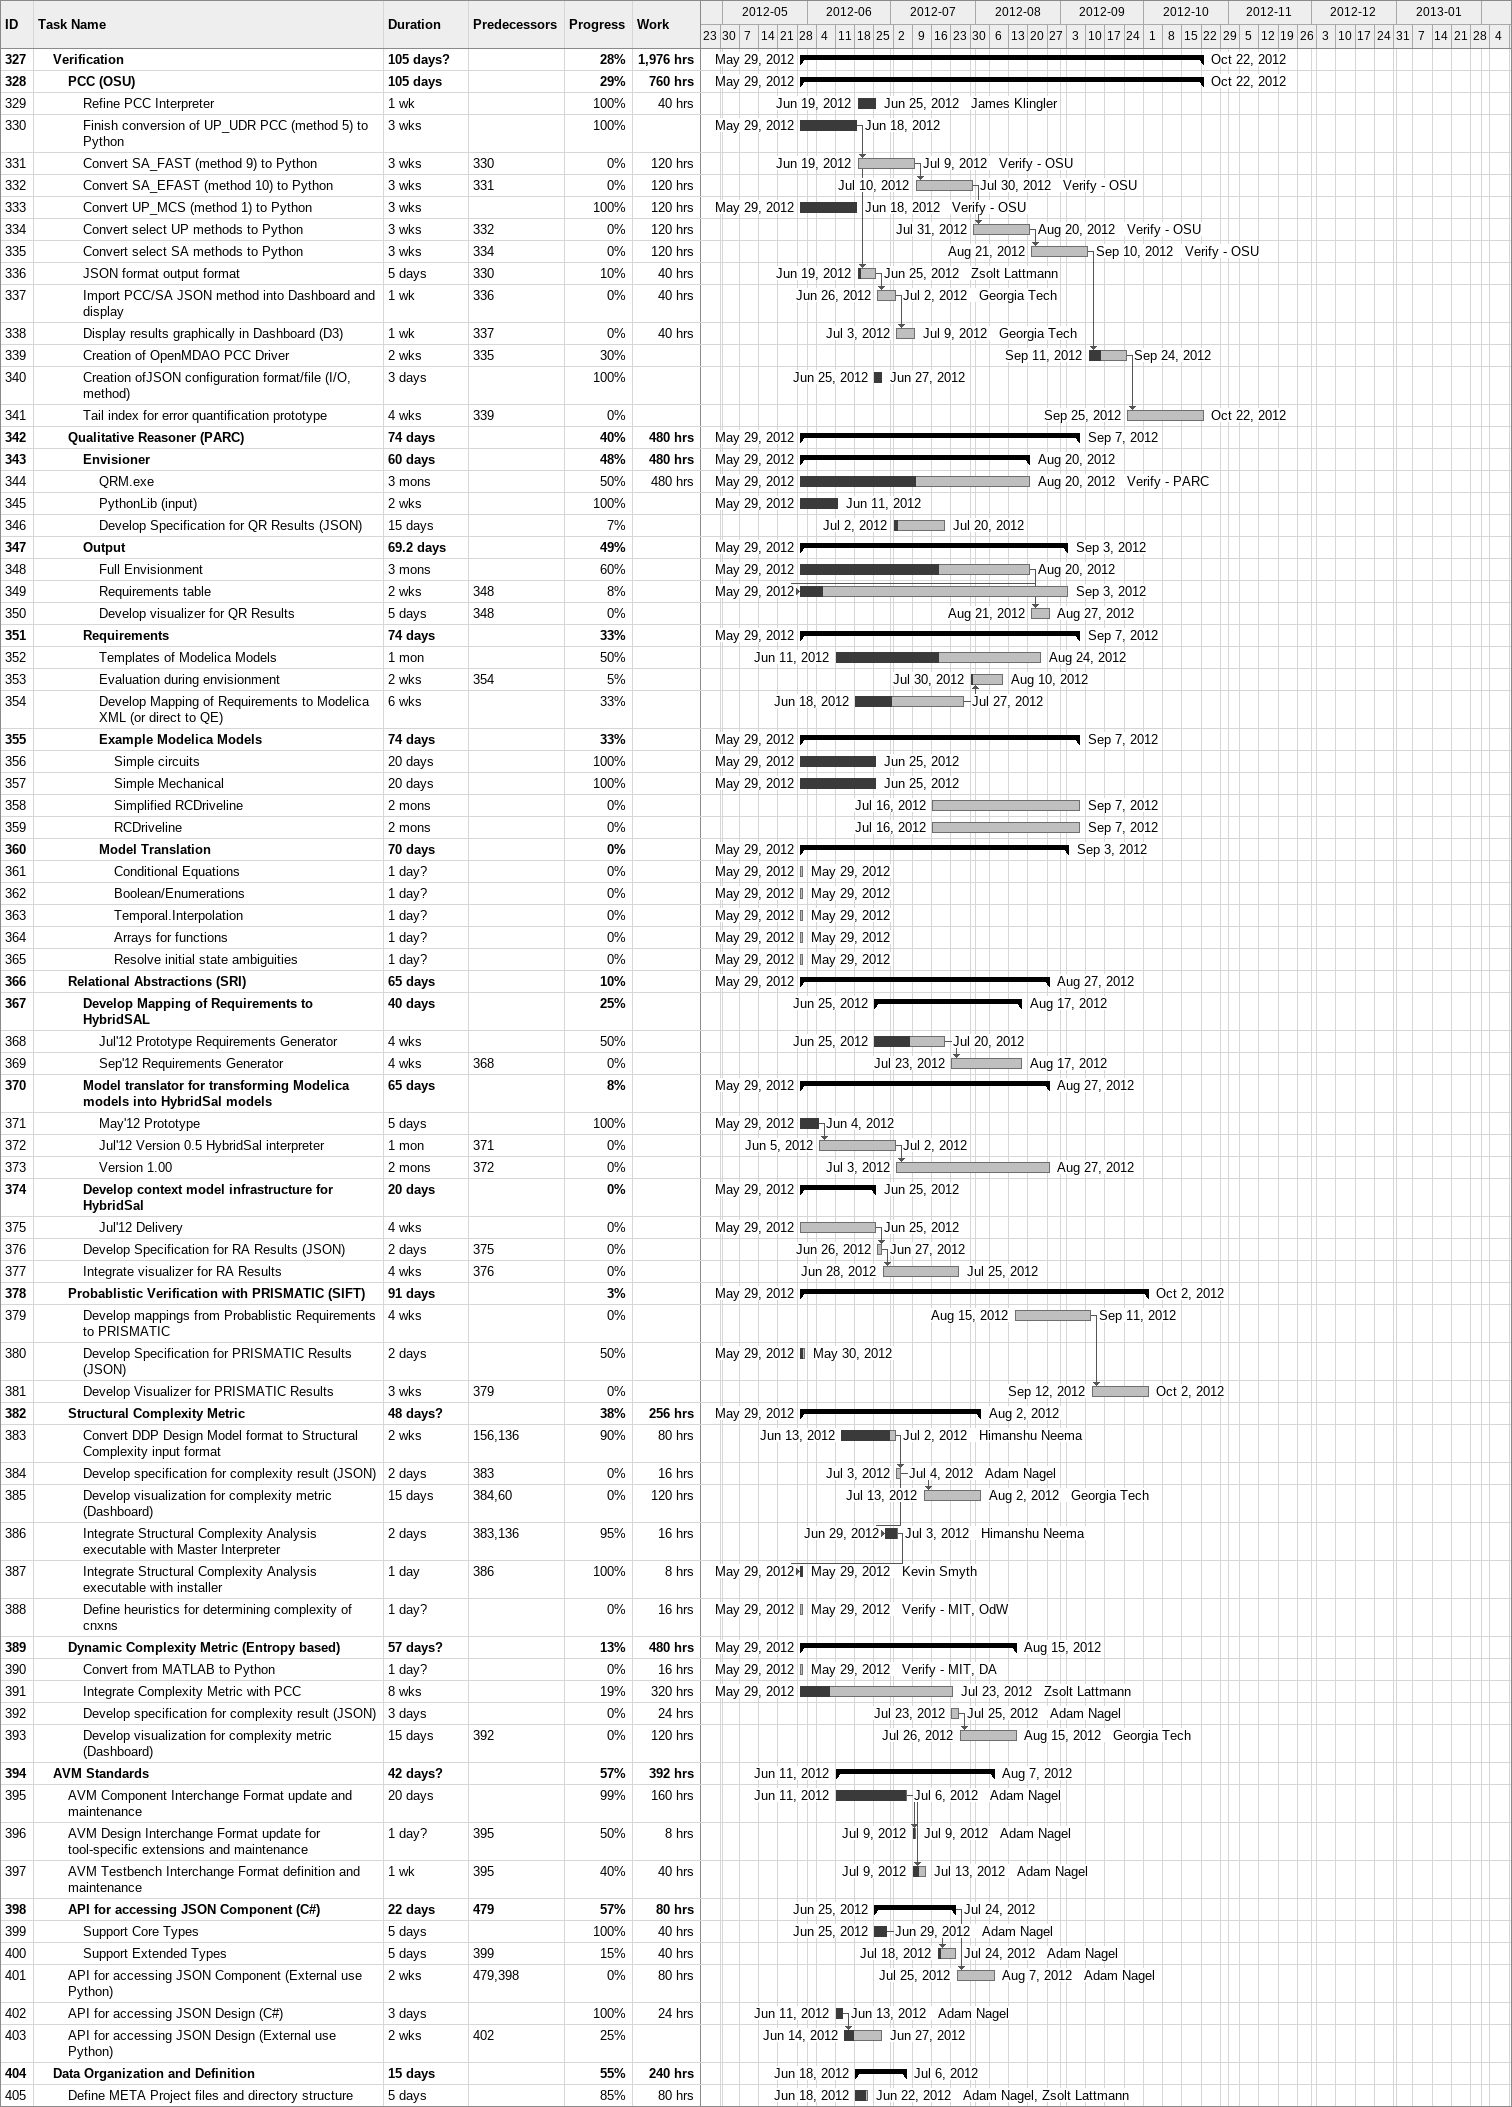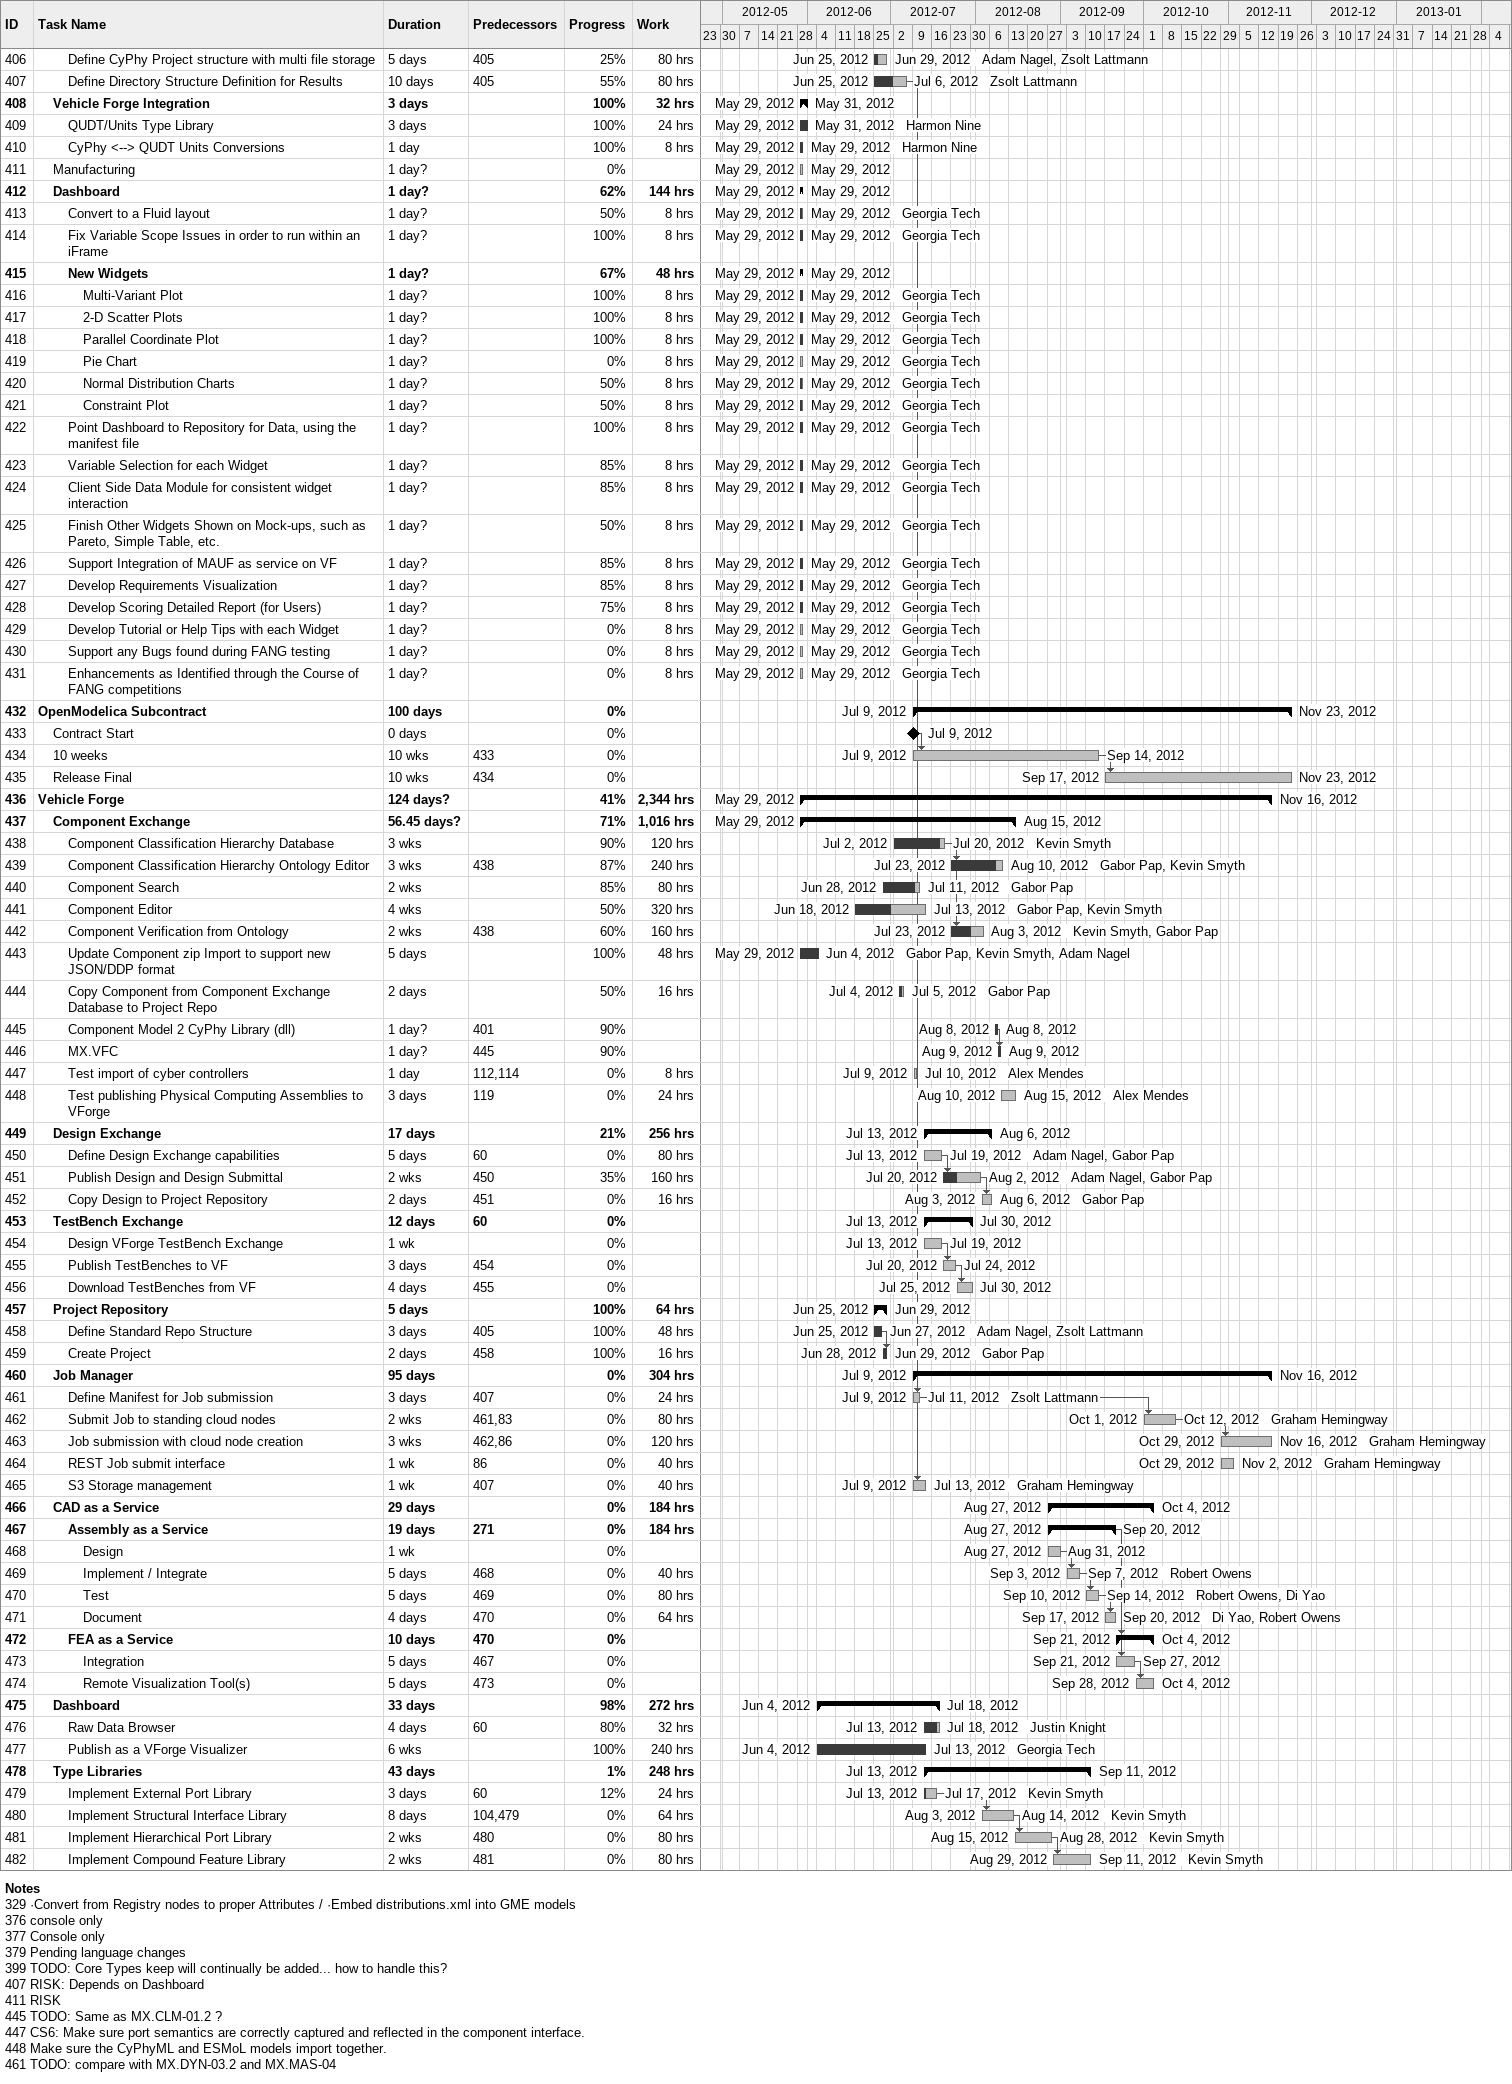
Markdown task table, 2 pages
| ID | Level | Task | Duration | Start | Finish | Predecessors | Resources | % complete | Work (h) |
|---|---|---|---|---|---|---|---|---|---|
| 327 | 2 | **Verification** | 105d? | 2012-05-29 | 2012-10-22 |  |  | 28 | 1976 |
| 328 | 3 | **PCC (OSU)** | 105d | 2012-05-29 | 2012-10-22 |  |  | 29 | 760 |
| 329 | 4 | Refine PCC Interpreter | 1w | 2012-06-19 | 2012-06-25 |  | James Klingler | 100 | 40 |
| 330 | 4 | Finish conversion of UP_UDR PCC (method 5) to Python | 3w | 2012-05-29 | 2012-06-18 |  |  | 100 |  |
| 331 | 4 | Convert SA_FAST (method 9) to Python | 3w | 2012-06-19 | 2012-07-09 | 330 | Verify - OSU | 0 | 120 |
| 332 | 4 | Convert SA_EFAST (method 10) to Python | 3w | 2012-07-10 | 2012-07-30 | 331 | Verify - OSU | 0 | 120 |
| 333 | 4 | Convert UP_MCS (method 1) to Python | 3w | 2012-05-29 | 2012-06-18 |  | Verify - OSU | 100 | 120 |
| 334 | 4 | Convert select UP methods to Python | 3w | 2012-07-31 | 2012-08-20 | 332 | Verify - OSU | 0 | 120 |
| 335 | 4 | Convert select SA methods to Python | 3w | 2012-08-21 | 2012-09-10 | 334 | Verify - OSU | 0 | 120 |
| 336 | 4 | JSON format output format | 5d | 2012-06-19 | 2012-06-25 | 330 | Zsolt Lattmann | 10 | 40 |
| 337 | 4 | Import PCC/SA JSON method into Dashboard and display | 1w | 2012-06-26 | 2012-07-02 | 336 | Georgia Tech | 0 | 40 |
| 338 | 4 | Display results graphically in Dashboard (D3) | 1w | 2012-07-03 | 2012-07-09 | 337 | Georgia Tech | 0 | 40 |
| 339 | 4 | Creation of OpenMDAO PCC Driver | 2w | 2012-09-11 | 2012-09-24 | 335 |  | 30 |  |
| 340 | 4 | Creation ofJSON configuration format/file (I/O, method) | 3d | 2012-06-25 | 2012-06-27 |  |  | 100 |  |
| 341 | 4 | Tail index for error quantification prototype | 4w | 2012-09-25 | 2012-10-22 | 339 |  | 0 |  |
| 342 | 3 | **Qualitative Reasoner (PARC)** | 74d | 2012-05-29 | 2012-09-07 |  |  | 40 | 480 |
| 343 | 4 | **Envisioner** | 60d | 2012-05-29 | 2012-08-20 |  |  | 48 | 480 |
| 344 | 5 | QRM.exe | 3mo | 2012-05-29 | 2012-08-20 |  | Verify - PARC | 50 | 480 |
| 345 | 5 | PythonLib (input) | 2w | 2012-05-29 | 2012-06-11 |  |  | 100 |  |
| 346 | 5 | Develop Specification for QR Results (JSON) | 15d | 2012-07-02 | 2012-07-20 |  |  | 7 |  |
| 347 | 4 | **Output** | 69.2d | 2012-05-29 | 2012-09-03 |  |  | 49 |  |
| 348 | 5 | Full Envisionment | 3mo | 2012-05-29 | 2012-08-20 |  |  | 60 |  |
| 349 | 5 | Requirements table | 2w | 2012-05-29 | 2012-09-03 | 348 |  | 8 |  |
| 350 | 5 | Develop visualizer for QR Results | 5d | 2012-08-21 | 2012-08-27 | 348 |  | 0 |  |
| 351 | 4 | **Requirements** | 74d | 2012-05-29 | 2012-09-07 |  |  | 33 |  |
| 352 | 5 | Templates of Modelica Models | 1mo | 2012-06-11 | 2012-08-24 |  |  | 50 |  |
| 353 | 5 | Evaluation during envisionment | 2w | 2012-07-30 | 2012-08-10 | 354 |  | 5 |  |
| 354 | 5 | Develop Mapping of Requirements to Modelica XML (or direct to QE) | 6w | 2012-06-18 | 2012-07-27 |  |  | 33 |  |
| 355 | 5 | **Example Modelica Models** | 74d | 2012-05-29 | 2012-09-07 |  |  | 33 |  |
| 356 | 6 | Simple circuits | 20d | 2012-05-29 | 2012-06-25 |  |  | 100 |  |
| 357 | 6 | Simple Mechanical | 20d | 2012-05-29 | 2012-06-25 |  |  | 100 |  |
| 358 | 6 | Simplified RCDriveline | 2mo | 2012-07-16 | 2012-09-07 |  |  | 0 |  |
| 359 | 6 | RCDriveline | 2mo | 2012-07-16 | 2012-09-07 |  |  | 0 |  |
| 360 | 5 | **Model Translation** | 70d | 2012-05-29 | 2012-09-03 |  |  | 0 |  |
| 361 | 6 | Conditional Equations | 1d? | 2012-05-29 | 2012-05-29 |  |  | 0 |  |
| 362 | 6 | Boolean/Enumerations | 1d? | 2012-05-29 | 2012-05-29 |  |  | 0 |  |
| 363 | 6 | Temporal.Interpolation | 1d? | 2012-05-29 | 2012-05-29 |  |  | 0 |  |
| 364 | 6 | Arrays for functions | 1d? | 2012-05-29 | 2012-05-29 |  |  | 0 |  |
| 365 | 6 | Resolve initial state ambiguities | 1d? | 2012-05-29 | 2012-05-29 |  |  | 0 |  |
| 366 | 3 | **Relational Abstractions (SRI)** | 65d | 2012-05-29 | 2012-08-27 |  |  | 10 |  |
| 367 | 4 | **Develop Mapping of Requirements to HybridSAL** | 40d | 2012-06-25 | 2012-08-17 |  |  | 25 |  |
| 368 | 5 | Jul'12 Prototype Requirements Generator | 4w | 2012-06-25 | 2012-07-20 |  |  | 50 |  |
| 369 | 5 | Sep'12 Requirements Generator | 4w | 2012-07-23 | 2012-08-17 | 368 |  | 0 |  |
| 370 | 4 | **Model translator for transforming Modelica models into HybridSal models** | 65d | 2012-05-29 | 2012-08-27 |  |  | 8 |  |
| 371 | 5 | May'12 Prototype | 5d | 2012-05-29 | 2012-06-04 |  |  | 100 |  |
| 372 | 5 | Jul'12 Version 0.5 HybridSal interpreter | 1mo | 2012-06-05 | 2012-07-02 | 371 |  | 0 |  |
| 373 | 5 | Version 1.00 | 2mo | 2012-07-03 | 2012-08-27 | 372 |  | 0 |  |
| 374 | 4 | **Develop context model infrastructure for HybridSal** | 20d | 2012-05-29 | 2012-06-25 |  |  | 0 |  |
| 375 | 5 | Jul'12 Delivery | 4w | 2012-05-29 | 2012-06-25 |  |  | 0 |  |
| 376 | 4 | Develop Specification for RA Results (JSON) | 2d | 2012-06-26 | 2012-06-27 | 375 |  | 0 |  |
| 377 | 4 | Integrate visualizer for RA Results | 4w | 2012-06-28 | 2012-07-25 | 376 |  | 0 |  |
| 378 | 3 | **Probablistic Verification with PRISMATIC (SIFT)** | 91d | 2012-05-29 | 2012-10-02 |  |  | 3 |  |
| 379 | 4 | Develop mappings from Probablistic Requirements to PRISMATIC | 4w | 2012-08-15 | 2012-09-11 |  |  | 0 |  |
| 380 | 4 | Develop Specification for PRISMATIC Results (JSON) | 2d | 2012-05-29 | 2012-05-30 |  |  | 50 |  |
| 381 | 4 | Develop Visualizer for PRISMATIC Results | 3w | 2012-09-12 | 2012-10-02 | 379 |  | 0 |  |
| 382 | 3 | **Structural Complexity Metric** | 48d? | 2012-05-29 | 2012-08-02 |  |  | 38 | 256 |
| 383 | 4 | Convert DDP Design Model format to Structural Complexity input format | 2w | 2012-06-13 | 2012-07-02 | 156, 136 | Himanshu Neema | 90 | 80 |
| 384 | 4 | Develop specification for complexity result (JSON) | 2d | 2012-07-03 | 2012-07-04 | 383 | Adam Nagel | 0 | 16 |
| 385 | 4 | Develop visualization for complexity metric (Dashboard) | 15d | 2012-07-13 | 2012-08-02 | 384, 60 | Georgia Tech | 0 | 120 |
| 386 | 4 | Integrate Structural Complexity Analysis executable with Master Interpreter | 2d | 2012-06-29 | 2012-07-03 | 383, 136 | Himanshu Neema | 95 | 16 |
| 387 | 4 | Integrate Structural Complexity Analysis executable with installer | 1d | 2012-05-29 | 2012-05-29 | 386 | Kevin Smyth | 100 | 8 |
| 388 | 4 | Define heuristics for determining complexity of cnxns | 1d? | 2012-05-29 | 2012-05-29 |  | Verify - MIT, OdW | 0 | 16 |
| 389 | 3 | **Dynamic Complexity Metric (Entropy based)** | 57d? | 2012-05-29 | 2012-08-15 |  |  | 13 | 480 |
| 390 | 4 | Convert from MATLAB to Python | 1d? | 2012-05-29 | 2012-05-29 |  | Verify - MIT, DA | 0 | 16 |
| 391 | 4 | Integrate Complexity Metric with PCC | 8w | 2012-05-29 | 2012-07-23 |  | Zsolt Lattmann | 19 | 320 |
| 392 | 4 | Develop specification for complexity result (JSON) | 3d | 2012-07-23 | 2012-07-25 |  | Adam Nagel | 0 | 24 |
| 393 | 4 | Develop visualization for complexity metric (Dashboard) | 15d | 2012-07-26 | 2012-08-15 | 392 | Georgia Tech | 0 | 120 |
| 394 | 2 | **AVM Standards** | 42d? | 2012-06-11 | 2012-08-07 |  |  | 57 | 392 |
| 395 | 3 | AVM Component Interchange Format update and maintenance | 20d | 2012-06-11 | 2012-07-06 |  | Adam Nagel | 99 | 160 |
| 396 | 3 | AVM Design Interchange Format update for tool-specific extensions and maintenance | 1d? | 2012-07-09 | 2012-07-09 | 395 | Adam Nagel | 50 | 8 |
| 397 | 3 | AVM Testbench Interchange Format definition and maintenance | 1w | 2012-07-09 | 2012-07-13 | 395 | Adam Nagel | 40 | 40 |
| 398 | 3 | **API for accessing JSON Component (C#)** | 22d | 2012-06-25 | 2012-07-24 | 479 |  | 57 | 80 |
| 399 | 4 | Support Core Types | 5d | 2012-06-25 | 2012-06-29 |  | Adam Nagel | 100 | 40 |
| 400 | 4 | Support Extended Types | 5d | 2012-07-18 | 2012-07-24 | 399 | Adam Nagel | 15 | 40 |
| 401 | 3 | API for accessing JSON Component (External use Python) | 2w | 2012-07-25 | 2012-08-07 | 479, 398 | Adam Nagel | 0 | 80 |
| 402 | 3 | API for accessing JSON Design (C#) | 3d | 2012-06-11 | 2012-06-13 |  | Adam Nagel | 100 | 24 |
| 403 | 3 | API for accessing JSON Design (External use Python) | 2w | 2012-06-14 | 2012-06-27 | 402 |  | 25 |  |
| 404 | 2 | **Data Organization and Definition** | 15d | 2012-06-18 | 2012-07-06 |  |  | 55 | 240 |
| 405 | 3 | Define META Project files and directory structure | 5d | 2012-06-18 | 2012-06-22 |  | Adam Nagel, Zsolt Lattmann | 85 | 80 |
| 406 | 3 | Define CyPhy Project structure with multi file storage | 5d | 2012-06-25 | 2012-06-29 | 405 | Adam Nagel, Zsolt Lattmann | 25 | 80 |
| 407 | 3 | Define Directory Structure Definition for Results | 10d | 2012-06-25 | 2012-07-06 | 405 | Zsolt Lattmann | 55 | 80 |
| 408 | 2 | **Vehicle Forge Integration** | 3d | 2012-05-29 | 2012-05-31 |  |  | 100 | 32 |
| 409 | 3 | QUDT/Units Type Library | 3d | 2012-05-29 | 2012-05-31 |  | Harmon Nine | 100 | 24 |
| 410 | 3 | CyPhy <--> QUDT Units Conversions | 1d | 2012-05-29 | 2012-05-29 |  | Harmon Nine | 100 | 8 |
| 411 | 2 | Manufacturing | 1d? | 2012-05-29 | 2012-05-29 |  |  | 0 |  |
| 412 | 2 | **Dashboard** | 1d? | 2012-05-29 | 2012-05-29 |  |  | 62 | 144 |
| 413 | 3 | Convert to a Fluid layout | 1d? | 2012-05-29 | 2012-05-29 |  | Georgia Tech | 50 | 8 |
| 414 | 3 | Fix Variable Scope Issues in order to run within an iFrame | 1d? | 2012-05-29 | 2012-05-29 |  | Georgia Tech | 100 | 8 |
| 415 | 3 | **New Widgets** | 1d? | 2012-05-29 | 2012-05-29 |  |  | 67 | 48 |
| 416 | 4 | Multi-Variant Plot | 1d? | 2012-05-29 | 2012-05-29 |  | Georgia Tech | 100 | 8 |
| 417 | 4 | 2-D Scatter Plots | 1d? | 2012-05-29 | 2012-05-29 |  | Georgia Tech | 100 | 8 |
| 418 | 4 | Parallel Coordinate Plot | 1d? | 2012-05-29 | 2012-05-29 |  | Georgia Tech | 100 | 8 |
| 419 | 4 | Pie Chart | 1d? | 2012-05-29 | 2012-05-29 |  | Georgia Tech | 0 | 8 |
| 420 | 4 | Normal Distribution Charts | 1d? | 2012-05-29 | 2012-05-29 |  | Georgia Tech | 50 | 8 |
| 421 | 4 | Constraint Plot | 1d? | 2012-05-29 | 2012-05-29 |  | Georgia Tech | 50 | 8 |
| 422 | 3 | Point Dashboard to Repository for Data, using the manifest file | 1d? | 2012-05-29 | 2012-05-29 |  | Georgia Tech | 100 | 8 |
| 423 | 3 | Variable Selection for each Widget | 1d? | 2012-05-29 | 2012-05-29 |  | Georgia Tech | 85 | 8 |
| 424 | 3 | Client Side Data Module for consistent widget interaction | 1d? | 2012-05-29 | 2012-05-29 |  | Georgia Tech | 85 | 8 |
| 425 | 3 | Finish Other Widgets Shown on Mock-ups, such as Pareto, Simple Table, etc. | 1d? | 2012-05-29 | 2012-05-29 |  | Georgia Tech | 50 | 8 |
| 426 | 3 | Support Integration of MAUF as service on VF | 1d? | 2012-05-29 | 2012-05-29 |  | Georgia Tech | 85 | 8 |
| 427 | 3 | Develop Requirements Visualization | 1d? | 2012-05-29 | 2012-05-29 |  | Georgia Tech | 85 | 8 |
| 428 | 3 | Develop Scoring Detailed Report (for Users) | 1d? | 2012-05-29 | 2012-05-29 |  | Georgia Tech | 75 | 8 |
| 429 | 3 | Develop Tutorial or Help Tips with each Widget | 1d? | 2012-05-29 | 2012-05-29 |  | Georgia Tech | 0 | 8 |
| 430 | 3 | Support any Bugs found during FANG testing | 1d? | 2012-05-29 | 2012-05-29 |  | Georgia Tech | 0 | 8 |
| 431 | 3 | Enhancements as Identified through the Course of FANG competitions | 1d? | 2012-05-29 | 2012-05-29 |  | Georgia Tech | 0 | 8 |
| 432 | 1 | **OpenModelica Subcontract** | 100d | 2012-07-09 | 2012-11-23 |  |  | 0 |  |
| 433 | 2 | Contract Start | 0d | 2012-07-09 | 2012-07-09 |  |  | 0 |  |
| 434 | 2 | 10 weeks | 10w | 2012-07-09 | 2012-09-14 | 433 |  | 0 |  |
| 435 | 2 | Release Final | 10w | 2012-09-17 | 2012-11-23 | 434 |  | 0 |  |
| 436 | 1 | **Vehicle Forge** | 124d? | 2012-05-29 | 2012-11-16 |  |  | 41 | 2344 |
| 437 | 2 | **Component Exchange** | 56.45d? | 2012-05-29 | 2012-08-15 |  |  | 71 | 1016 |
| 438 | 3 | Component Classification Hierarchy Database | 3w | 2012-07-02 | 2012-07-20 |  | Kevin Smyth | 90 | 120 |
| 439 | 3 | Component Classification Hierarchy Ontology Editor | 3w | 2012-07-23 | 2012-08-10 | 438 | Gabor Pap, Kevin Smyth | 87 | 240 |
| 440 | 3 | Component Search | 2w | 2012-06-28 | 2012-07-11 |  | Gabor Pap | 85 | 80 |
| 441 | 3 | Component Editor | 4w | 2012-06-18 | 2012-07-13 |  | Gabor Pap, Kevin Smyth | 50 | 320 |
| 442 | 3 | Component Verification from Ontology | 2w | 2012-07-23 | 2012-08-03 | 438 | Kevin Smyth, Gabor Pap | 60 | 160 |
| 443 | 3 | Update Component zip Import to support new JSON/DDP format | 5d | 2012-05-29 | 2012-06-04 |  | Gabor Pap, Kevin Smyth, Adam Nagel | 100 | 48 |
| 444 | 3 | Copy Component from Component Exchange Database to Project Repo | 2d | 2012-07-04 | 2012-07-05 |  | Gabor Pap | 50 | 16 |
| 445 | 3 | Component Model 2 CyPhy Library (dll) | 1d? | 2012-08-08 | 2012-08-08 | 401 |  | 90 |  |
| 446 | 3 | MX.VFC | 1d? | 2012-08-09 | 2012-08-09 | 445 |  | 90 |  |
| 447 | 3 | Test import of cyber controllers | 1d | 2012-07-09 | 2012-07-10 | 112, 114 | Alex Mendes | 0 | 8 |
| 448 | 3 | Test publishing Physical Computing Assemblies to VForge | 3d | 2012-08-10 | 2012-08-15 | 119 | Alex Mendes | 0 | 24 |
| 449 | 2 | **Design Exchange** | 17d | 2012-07-13 | 2012-08-06 |  |  | 21 | 256 |
| 450 | 3 | Define Design Exchange capabilities | 5d | 2012-07-13 | 2012-07-19 | 60 | Adam Nagel, Gabor Pap | 0 | 80 |
| 451 | 3 | Publish Design and Design Submittal | 2w | 2012-07-20 | 2012-08-02 | 450 | Adam Nagel, Gabor Pap | 35 | 160 |
| 452 | 3 | Copy Design to Project Repository | 2d | 2012-08-03 | 2012-08-06 | 451 | Gabor Pap | 0 | 16 |
| 453 | 2 | **TestBench Exchange** | 12d | 2012-07-13 | 2012-07-30 | 60 |  | 0 |  |
| 454 | 3 | Design VForge TestBench Exchange | 1w | 2012-07-13 | 2012-07-19 |  |  | 0 |  |
| 455 | 3 | Publish TestBenches to VF | 3d | 2012-07-20 | 2012-07-24 | 454 |  | 0 |  |
| 456 | 3 | Download TestBenches from VF | 4d | 2012-07-25 | 2012-07-30 | 455 |  | 0 |  |
| 457 | 2 | **Project Repository** | 5d | 2012-06-25 | 2012-06-29 |  |  | 100 | 64 |
| 458 | 3 | Define Standard Repo Structure | 3d | 2012-06-25 | 2012-06-27 | 405 | Adam Nagel, Zsolt Lattmann | 100 | 48 |
| 459 | 3 | Create Project | 2d | 2012-06-28 | 2012-06-29 | 458 | Gabor Pap | 100 | 16 |
| 460 | 2 | **Job Manager** | 95d | 2012-07-09 | 2012-11-16 |  |  | 0 | 304 |
| 461 | 3 | Define Manifest for Job submission | 3d | 2012-07-09 | 2012-07-11 | 407 | Zsolt Lattmann | 0 | 24 |
| 462 | 3 | Submit Job to standing cloud nodes | 2w | 2012-10-01 | 2012-10-12 | 461, 83 | Graham Hemingway | 0 | 80 |
| 463 | 3 | Job submission with cloud node creation | 3w | 2012-10-29 | 2012-11-16 | 462, 86 | Graham Hemingway | 0 | 120 |
| 464 | 3 | REST Job submit interface | 1w | 2012-10-29 | 2012-11-02 | 86 | Graham Hemingway | 0 | 40 |
| 465 | 3 | S3 Storage management | 1w | 2012-07-09 | 2012-07-13 | 407 | Graham Hemingway | 0 | 40 |
| 466 | 2 | **CAD as a Service** | 29d | 2012-08-27 | 2012-10-04 |  |  | 0 | 184 |
| 467 | 3 | **Assembly as a Service** | 19d | 2012-08-27 | 2012-09-20 | 271 |  | 0 | 184 |
| 468 | 4 | Design | 1w | 2012-08-27 | 2012-08-31 |  |  | 0 |  |
| 469 | 4 | Implement / Integrate | 5d | 2012-09-03 | 2012-09-07 | 468 | Robert Owens | 0 | 40 |
| 470 | 4 | Test | 5d | 2012-09-10 | 2012-09-14 | 469 | Robert Owens, Di Yao | 0 | 80 |
| 471 | 4 | Document | 4d | 2012-09-17 | 2012-09-20 | 470 | Di Yao, Robert Owens | 0 | 64 |
| 472 | 3 | **FEA as a Service** | 10d | 2012-09-21 | 2012-10-04 | 470 |  | 0 |  |
| 473 | 4 | Integration | 5d | 2012-09-21 | 2012-09-27 | 467 |  | 0 |  |
| 474 | 4 | Remote Visualization Tool(s) | 5d | 2012-09-28 | 2012-10-04 | 473 |  | 0 |  |
| 475 | 2 | **Dashboard** | 33d | 2012-06-04 | 2012-07-18 |  |  | 98 | 272 |
| 476 | 3 | Raw Data Browser | 4d | 2012-07-13 | 2012-07-18 | 60 | Justin Knight | 80 | 32 |
| 477 | 3 | Publish as a VForge Visualizer | 6w | 2012-06-04 | 2012-07-13 |  | Georgia Tech | 100 | 240 |
| 478 | 2 | **Type Libraries** | 43d | 2012-07-13 | 2012-09-11 |  |  | 1 | 248 |
| 479 | 3 | Implement External Port Library | 3d | 2012-07-13 | 2012-07-17 | 60 | Kevin Smyth | 12 | 24 |
| 480 | 3 | Implement Structural Interface Library | 8d | 2012-08-03 | 2012-08-14 | 104, 479 | Kevin Smyth | 0 | 64 |
| 481 | 3 | Implement Hierarchical Port Library | 2w | 2012-08-15 | 2012-08-28 | 480 | Kevin Smyth | 0 | 80 |
| 482 | 3 | Implement Compound Feature Library | 2w | 2012-08-29 | 2012-09-11 | 481 | Kevin Smyth | 0 | 80 |

Notes
- 329: ·Convert from Registry nodes to proper Attributes / ·Embed distributions.xml into GME models
- 376: console only
- 377: Console only
- 379: Pending language changes
- 399: TODO: Core Types keep will continually be added... how to handle this?
- 407: RISK: Depends on Dashboard
- 411: RISK
- 445: TODO: Same as MX.CLM-01.2 ?
- 447: CS6: Make sure port semantics are correctly captured and reflected in the component interface.
- 448: Make sure the CyPhyML and ESMoL models import together.
- 461: TODO: compare with MX.DYN-03.2 and MX.MAS-04
